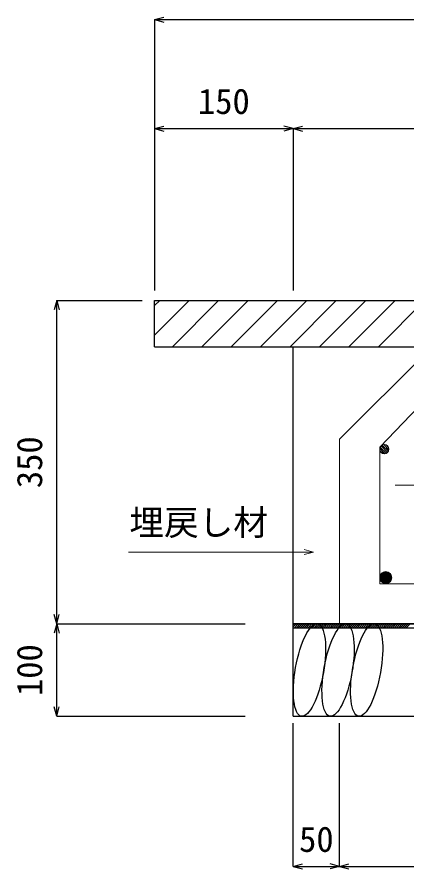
# Model space of a CAD drawing. Units: millimetres, scale not verified. Extents: x -9755 to 16726, y -7413 to 4835.
# Drawn here: x 6095 to 6517, y -5604 to -4682 of the extents above; entities that cross this region are included whole.
import ezdxf
from ezdxf.enums import TextEntityAlignment as Align

# ---------------------------------------------------------------- set-up
doc = ezdxf.new("R2010")
doc.units = ezdxf.units.MM
doc.header["$LTSCALE"] = 15
doc.linetypes.add('CHAIN2', pattern=[12, 9, -1, 1, -1])
doc.layers.add('0-1_ブロック', color=2, linetype='Continuous', lineweight=18)
doc.layers.add('0-A', color=7, linetype='Continuous', lineweight=18)
for name, color, linetype in [('0-3_鉄筋', 7, 'Continuous'), ('0-5_ｼﾞｮｲﾝﾄ詳細図', 7, 'Continuous'), ('0-6_寸法', 4, 'Continuous'), ('0-B', 4, 'Continuous')]:
    doc.layers.add(name, color=color, linetype=linetype)
doc.styles.add('ＭＳ ゴシック', font='')
doc.styles.get('ＭＳ ゴシック').set_extended_font_data('MS Gothic')

msp = doc.modelspace()

# ---------------------------------------------------------------- linework, layer by layer
at = {"layer": '0-1_ブロック', "color": 3}
for p in [(6543.8, -5038.66), (6443.8, -5338.66)]:
    msp.add_line(p, (6443.8, -5138.66), dxfattribs=at)
at = {"layer": '0-1_ブロック'}
for p, q in [((6550.95, -5080.66), (6487.3, -5147.47)), ((6497.22, -5150.25), (6491.66, -5144.69)), ((6487.3, -5295.16), (6487.3, -5147.47)), ((6487.3, -5295.16), (6487.3, -5147.47)), ((6493.08, -5154.59), (6487.33, -5148.84)), ((6490.81, -5154.44), (6487.48, -5151.11)), ((6494.65, -5154.05), (6487.87, -5147.26)), ((6495.86, -5153.13), (6488.79, -5146.06)), ((6496.74, -5151.88), (6490.03, -5145.18)), ((6496.91, -5147.81), (6494.1, -5145.01)), ((6487.3, -5288.91), (6494.05, -5282.16)), ((6487.43, -5287.37), (6492.51, -5282.28)), ((6487.47, -5290.15), (6495.3, -5282.33)), ((6487.82, -5291.22), (6496.36, -5282.68)), ((6488.31, -5292.14), (6497.28, -5283.17)), ((6488.52, -5284.86), (6490.01, -5283.38)), ((6488.92, -5292.95), (6498.09, -5283.78)), ((6489.64, -5293.65), (6498.79, -5284.49)), ((6490.46, -5294.23), (6499.38, -5285.32)), ((6491.41, -5294.7), (6499.84, -5286.27)), ((6492.5, -5295.03), (6500.17, -5287.36)), ((6493.78, -5295.16), (6500.3, -5288.64)), ((6495.4, -5294.96), (6500.1, -5290.25)), ((6487.3, -5295.16), (6900.3, -5295.16))]:
    msp.add_line(p, q, dxfattribs=at)
at = {"layer": '0-1_ブロック', "color": 7, "linetype": 'CHAIN2'}
msp.add_line((6503.8, -5188.66), (6683.8, -5188.66), dxfattribs=at)
at = {"layer": '0-1_ブロック', "color": 3}
msp.add_lwpolyline([(6443.8, -5338.66), (6943.8, -5338.66), (6943.8, -5138.66)], dxfattribs=at)
at = {"layer": '0-1_ブロック'}
for centre, radius in [((6492.26, -5149.66), 5), ((6493.8, -5288.66), 6.5)]:
    msp.add_circle(centre, radius, dxfattribs=at)
at = {"layer": '0-3_鉄筋'}
for p, q in [((6243.8, -5038.66), (6243.8, -4988.66)), ((6243.8, -4988.66), (7143.8, -4988.66)), ((6243.8, -5026.07), (6281.22, -4988.66)), ((6243.8, -4994.25), (6249.4, -4988.66)), ((6263.04, -5038.66), (6313.04, -4988.66)), ((6294.85, -5038.66), (6344.85, -4988.66)), ((6326.67, -5038.66), (6376.67, -4988.66)), ((6358.49, -5038.66), (6408.49, -4988.66)), ((6390.31, -5038.66), (6440.31, -4988.66)), ((6422.13, -5038.66), (6472.13, -4988.66)), ((6453.95, -5038.66), (6503.95, -4988.66)), ((6485.77, -5038.66), (6535.77, -4988.66)), ((6243.8, -5038.66), (7143.8, -5038.66))]:
    msp.add_line(p, q, dxfattribs=at)
at = {"layer": '0-5_ｼﾞｮｲﾝﾄ詳細図'}
for p, q in [((6393.8, -5438.66), (6393.8, -5038.66)), ((6993.8, -5338.66), (6393.8, -5338.66)), ((6393.8, -5438.66), (6993.8, -5438.66))]:
    msp.add_line(p, q, dxfattribs=at)
for centre in [(6411.32, -5388.65), (6442.22, -5388.65), (6473.13, -5388.65)]:
    msp.add_ellipse(centre, major_axis=(8.81, 49.96), ratio=0.3, dxfattribs=at)
at = {"layer": '0-6_寸法'}
for p, q in [((6243.8, -4684.61), (6253.94, -4681.9)), ((6243.8, -4684.61), (7143.8, -4684.61)), ((6243.8, -4684.61), (6253.94, -4687.33)), ((6243.8, -4684.61), (6243.8, -4802.56)), ((6243.8, -4802.56), (6253.94, -4799.84)), ((6243.8, -4802.56), (6393.8, -4802.56)), ((6243.8, -4802.56), (6253.94, -4805.27)), ((6243.8, -4802.56), (6243.8, -4977.69)), ((6393.8, -4802.56), (6383.66, -4799.84)), ((6393.8, -4802.56), (6383.66, -4805.27)), ((6393.8, -4802.56), (6403.94, -4799.84)), ((6393.8, -4802.56), (6393.8, -4977.69)), ((6393.8, -4802.56), (6993.8, -4802.56)), ((6393.8, -4802.56), (6403.94, -4805.27)), ((6138.03, -4988.66), (6135.31, -4998.8)), ((6138.03, -5338.66), (6138.03, -4988.66)), ((6138.03, -4988.66), (6140.74, -4998.8)), ((6138.03, -4988.66), (6230.48, -4988.66)), ((6138.03, -5338.66), (6135.31, -5328.51)), ((6138.03, -5338.66), (6140.74, -5328.51)), ((6138.03, -5338.66), (6135.31, -5348.8)), ((6138.03, -5438.66), (6138.03, -5338.66)), ((6138.03, -5338.66), (6140.74, -5348.8)), ((6138.03, -5338.66), (6341.94, -5338.66)), ((6138.03, -5438.66), (6135.31, -5428.51)), ((6138.03, -5438.66), (6140.74, -5428.51)), ((6138.03, -5438.66), (6341.94, -5438.66)), ((6393.8, -5601.2), (6393.8, -5446.06)), ((6443.8, -5601.2), (6443.8, -5446.06)), ((6443.8, -5601.2), (6443.8, -5446.06)), ((6443.8, -5601.2), (6443.8, -5446.06)), ((6393.8, -5601.2), (6403.94, -5598.48)), ((6393.8, -5601.2), (6443.8, -5601.2)), ((6393.8, -5601.2), (6403.94, -5603.92)), ((6443.8, -5601.2), (6433.66, -5598.48)), ((6443.8, -5601.2), (6433.66, -5603.92)), ((6443.8, -5601.2), (6453.94, -5598.48)), ((6443.8, -5601.2), (6943.8, -5601.2)), ((6443.8, -5601.2), (6453.94, -5603.92))]:
    msp.add_line(p, q, dxfattribs=at)
at = {"layer": '0-A'}
msp.add_line((6415.62, -5260.97), (6405.48, -5258.25), dxfattribs=at)
msp.add_lwpolyline([(6215.75, -5260.97), (6415.62, -5260.97), (6405.48, -5263.69)], dxfattribs=at)
at = {"layer": '0-B'}
for p, q in [((6393.8, -5341.86), (6397.01, -5338.66)), ((6393.8, -5339.74), (6394.88, -5338.66)), ((6394.63, -5343.16), (6399.13, -5338.66)), ((6396.75, -5343.16), (6401.25, -5338.66)), ((6398.87, -5343.16), (6403.37, -5338.66)), ((6400.99, -5343.16), (6405.49, -5338.66)), ((6403.11, -5343.16), (6407.61, -5338.66)), ((6405.23, -5343.16), (6409.73, -5338.66)), ((6407.36, -5343.16), (6411.86, -5338.66)), ((6409.48, -5343.16), (6413.98, -5338.66)), ((6411.6, -5343.16), (6416.1, -5338.66)), ((6413.72, -5343.16), (6418.22, -5338.66)), ((6415.84, -5343.16), (6420.34, -5338.66)), ((6417.96, -5343.16), (6422.46, -5338.66)), ((6420.08, -5343.16), (6424.58, -5338.66)), ((6422.2, -5343.16), (6426.7, -5338.66)), ((6424.33, -5343.16), (6428.83, -5338.66)), ((6426.45, -5343.16), (6430.95, -5338.66)), ((6428.57, -5343.16), (6433.07, -5338.66)), ((6430.69, -5343.16), (6435.19, -5338.66)), ((6432.81, -5343.16), (6437.31, -5338.66)), ((6434.93, -5343.16), (6439.43, -5338.66)), ((6437.05, -5343.16), (6441.55, -5338.66)), ((6439.18, -5343.16), (6443.68, -5338.66)), ((6441.3, -5343.16), (6445.8, -5338.66)), ((6443.42, -5343.16), (6447.92, -5338.66)), ((6445.54, -5343.16), (6450.04, -5338.66)), ((6447.66, -5343.16), (6452.16, -5338.66)), ((6449.78, -5343.16), (6454.28, -5338.66)), ((6451.9, -5343.16), (6456.4, -5338.66)), ((6454.02, -5343.16), (6458.52, -5338.66)), ((6456.15, -5343.16), (6460.65, -5338.66)), ((6458.27, -5343.16), (6462.77, -5338.66)), ((6460.39, -5343.16), (6464.89, -5338.66)), ((6462.51, -5343.16), (6467.01, -5338.66)), ((6464.63, -5343.16), (6469.13, -5338.66)), ((6466.75, -5343.16), (6471.25, -5338.66)), ((6468.87, -5343.16), (6473.37, -5338.66)), ((6470.99, -5343.16), (6475.49, -5338.66)), ((6473.12, -5343.16), (6477.62, -5338.66)), ((6475.24, -5343.16), (6479.74, -5338.66)), ((6477.36, -5343.16), (6481.86, -5338.66)), ((6479.48, -5343.16), (6483.98, -5338.66)), ((6481.6, -5343.16), (6486.1, -5338.66)), ((6483.72, -5343.16), (6488.22, -5338.66)), ((6485.84, -5343.16), (6490.34, -5338.66)), ((6487.97, -5343.16), (6492.47, -5338.66)), ((6490.09, -5343.16), (6494.59, -5338.66)), ((6492.21, -5343.16), (6496.71, -5338.66)), ((6494.33, -5343.16), (6498.83, -5338.66)), ((6496.45, -5343.16), (6500.95, -5338.66)), ((6498.57, -5343.16), (6503.07, -5338.66)), ((6500.69, -5343.16), (6505.19, -5338.66)), ((6502.81, -5343.16), (6507.31, -5338.66)), ((6504.94, -5343.16), (6509.44, -5338.66)), ((6507.06, -5343.16), (6511.56, -5338.66)), ((6509.18, -5343.16), (6513.68, -5338.66)), ((6511.3, -5343.16), (6515.8, -5338.66)), ((6513.42, -5343.16), (6517.92, -5338.66)), ((6515.54, -5343.16), (6520.04, -5338.66))]:
    msp.add_line(p, q, dxfattribs=at)
msp.add_lwpolyline([(6393.8, -5338.66), (6993.8, -5338.66), (6993.8, -5343.16), (6393.8, -5343.16)], close=True, dxfattribs=at)

# ---------------------------------------------------------------- texts
at = {"layer": '0-6_寸法', "style": 'ＭＳ ゴシック'}
for s, p in [('150', (6290.67, -4795.06)), ('50', (6400.05, -5593.7))]:
    msp.add_text(s, height=27.49, dxfattribs=at).set_placement(p, align=Align.BOTTOM_LEFT)
for s, p in [('350', (6130.53, -5191.78)), ('100', (6130.53, -5416.78))]:
    msp.add_text(s, height=27.49, rotation=90, dxfattribs=at).set_placement(p, align=Align.BOTTOM_LEFT)
at = {"layer": '0-A', "color": 4, "style": 'ＭＳ ゴシック'}
msp.add_text('埋戻し材', height=27.49, dxfattribs=at).set_placement((6216.52, -5250.98), align=Align.BOTTOM_LEFT)

doc.saveas('drawing.dxf')
